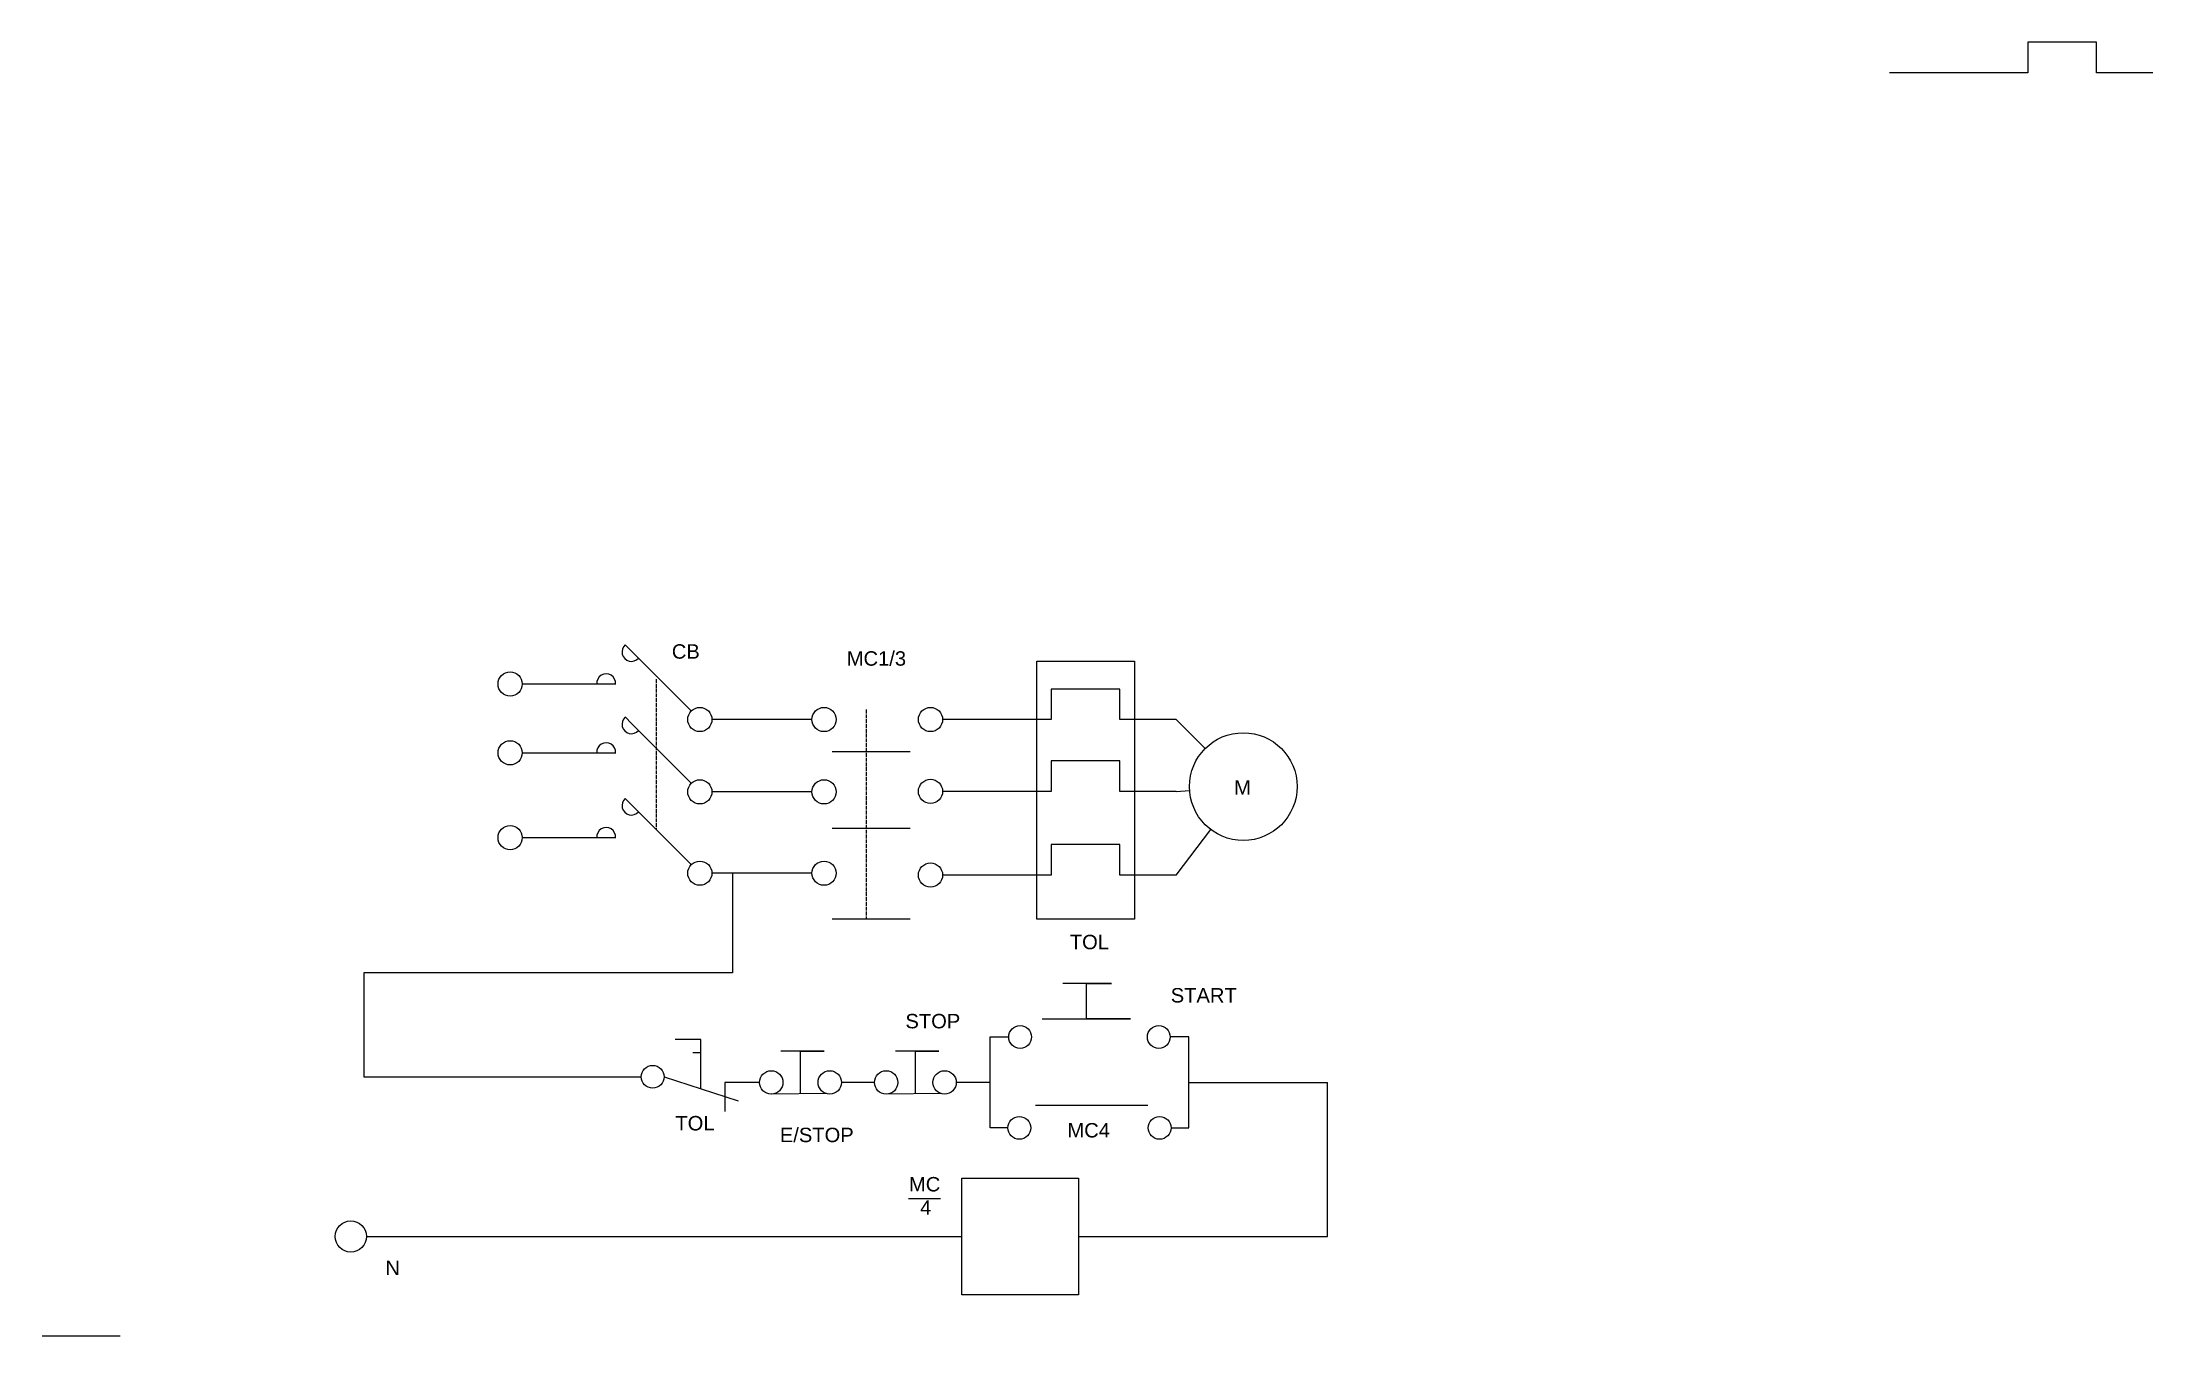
# Model space of a CAD drawing. Header units: millimetres. Extents: x -101 to 6488, y 0 to 4036.
import ezdxf

# ---------------------------------------------------------------- set-up
doc = ezdxf.new("R2010")
doc.units = ezdxf.units.MM
doc.linetypes.add('ACAD_ISO02W100', pattern=[15, 12, -3])
doc.styles.get("Standard").update_dxf_attribs({"font": 'arial.ttf'})

msp = doc.modelspace()

# ---------------------------------------------------------------- linework, layer by layer
for p, q in [((6311.7, 4035.9), (6097.3, 4035.9)), ((6097.3, 4035.9), (6097.3, 3940.6)), ((6311.7, 3940.6), (6311.7, 4035.9)), ((6097.3, 3940.6), (5665.3, 3940.6)), ((6487.6, 3940.6), (6311.7, 3940.6)), ((1739.5, 2134.8), (1718.1, 2156.2)), ((1924.9, 1949.4), (1739.5, 2134.8)), ((1397.1, 2033.6), (1659.3, 2033.6)), ((1659.3, 2033.6), (1689.6, 2033.6)), ((3263, 2017.9), (3048.7, 2017.9)), ((3048.7, 2017.9), (3048.7, 1922.7)), ((3263, 1922.7), (3263, 2017.9)), ((1739.5, 1909.2), (1718.1, 1930.6)), ((2301.3, 1922.7), (1989.4, 1922.7)), ((3048.7, 1922.7), (2709.5, 1922.7)), ((3438.9, 1922.7), (3263, 1922.7)), ((3529.3, 1832.3), (3438.9, 1922.7)), ((1924.9, 1723.8), (1739.5, 1909.2)), ((1397.1, 1818.8), (1659.3, 1818.8)), ((1659.3, 1818.8), (1689.6, 1818.8)), ((2364.8, 1822.5), (2607.8, 1822.5)), ((3263, 1793.7), (3048.7, 1793.7)), ((3048.7, 1793.7), (3048.7, 1698.5)), ((3263, 1698.5), (3263, 1793.7)), ((1739.5, 1655.4), (1718.1, 1676.8)), ((1924.9, 1470), (1739.5, 1655.4)), ((2301.3, 1697), (1989.4, 1697)), ((3048.7, 1698.5), (2709.5, 1698.5)), ((3438.9, 1698.5), (3263, 1698.5)), ((3438.9, 1698.5), (3480.5, 1701.4)), ((2364.8, 1583.9), (2607.8, 1583.9)), ((1397.1, 1554.2), (1659.3, 1554.2)), ((1659.3, 1554.2), (1689.6, 1554.2)), ((3263, 1532.7), (3048.7, 1532.7)), ((3048.7, 1532.7), (3048.7, 1437.4)), ((3263, 1437.4), (3263, 1532.7)), ((3438.9, 1437.4), (3546.6, 1579.5)), ((2301.3, 1443.2), (1989.4, 1443.2)), ((2145.3, 1443.2), (2053.6, 1443.2)), ((2053.6, 1443.2), (2053.6, 1132.8)), ((3048.7, 1437.4), (2709.5, 1437.4)), ((3438.9, 1437.4), (3263, 1437.4)), ((2364.8, 1301), (2607.8, 1301)), ((2053.6, 1132.8), (903, 1132.8)), ((903, 1132.8), (903, 808)), ((3236.7, 1099.3), (3085, 1099.3)), ((3158.6, 989.1), (3158.6, 1099.3)), ((3158.6, 1099.3), (3236.7, 1099.3)), ((3020.7, 989.1), (3296.5, 989.1)), ((3296.5, 989.1), (3158.6, 989.1)), ((1955.1, 924.5), (1874.9, 924.5)), ((1955.1, 770.7), (1955.1, 924.5)), ((2858, 648.7), (2858, 932.2)), ((2858, 932.2), (2916, 932.2)), ((3478.1, 932.2), (3420.1, 932.2)), ((3478.1, 648.7), (3478.1, 932.2)), ((1929.8, 883.8), (1955.1, 883.8)), ((2339.7, 888.4), (2204, 888.4)), ((2266.1, 754.8), (2266.1, 888.4)), ((2266.1, 888.4), (2339.7, 888.4)), ((2698.2, 888.4), (2562.5, 888.4)), ((2624.6, 754.8), (2624.6, 888.4)), ((2624.6, 888.4), (2698.2, 888.4)), ((903, 808), (1768.8, 808)), ((1840.4, 808), (2071.7, 732.8)), ((2136.6, 790.4), (2029.7, 790.4)), ((2029.7, 790.4), (2029.7, 699.6)), ((2346.7, 755.5), (2175, 754)), ((2498.3, 790.4), (2393.7, 790.4)), ((2705.2, 755.5), (2533.5, 754)), ((2858, 790.4), (2752.3, 790.4)), ((3478.1, 790.4), (3911.3, 790.4)), ((3911.3, 310), (3911.3, 790.4)), ((2999.6, 719.5), (3349.8, 719.5)), ((2913.5, 648.7), (2858, 648.7)), ((3422.6, 648.7), (3478.1, 648.7)), ((2702.9, 427.4), (2603.5, 427.4)), ((910.5, 310), (2769.2, 310)), ((3133.4, 310), (3911.3, 310)), ((-101.4, 0), (141.6, 0))]:
    msp.add_line(p, q)
at = {"linetype": 'ACAD_ISO02W100'}
for p, q in [((1814.9, 2049), (1814.9, 1579.9)), ((2470.8, 1953.6), (2470.8, 1301))]:
    msp.add_line(p, q, dxfattribs=at)
for points in [[(3003.9, 2105.3), (3308.1, 2105.3), (3308.1, 1299.8), (3003.9, 1299.8)], [(2769.2, 492.1), (3133.4, 492.1), (3133.4, 127.9), (2769.2, 127.9)]]:
    msp.add_lwpolyline(points, close=True)
for centre, radius in [((1359.3, 2033.6), 37.8), ((1951.6, 1922.7), 37.8), ((2339.4, 1922.7), 37.8), ((2671.7, 1922.7), 37.8), ((1359.3, 1818.8), 37.8), ((3648.2, 1713.4), 168.1), ((1951.6, 1697), 37.8), ((2339.4, 1697), 37.8), ((2671.7, 1698.5), 37.8), ((1359.3, 1554.2), 37.8), ((1951.6, 1443.2), 37.8), ((2339.4, 1443.2), 37.8), ((2671.7, 1437.4), 37.8), ((2951.6, 932.2), 35.6), ((3384.5, 932.2), 35.6), ((1804.4, 808), 35.5), ((2174.6, 790.4), 36.5), ((2357.2, 790.4), 36.5), ((2533.2, 790.4), 36.5), ((2715.8, 790.4), 36.5), ((2949.1, 648.7), 35.6), ((3387, 648.7), 35.6), ((861.8, 310), 48.7)]:
    msp.add_circle(centre, radius)
for centre, start, end in [((1738.1, 2133.5), 131.40305, 318.59695), ((1659.3, 2035.4), 356.40305, 183.59695), ((1738.1, 1907.9), 131.40305, 318.59695), ((1659.3, 1820.7), 356.40305, 183.59695), ((1738.1, 1654.1), 131.40305, 318.59695), ((1659.3, 1556), 356.40305, 183.59695)]:
    msp.add_arc(centre, 29.5, start, end)

# ---------------------------------------------------------------- texts
for s, p in [('CB ', (1864.2, 2112.6)), ('MC1/3', (2410.3, 2090.7)), ('M', (3619.6, 1687.9)), ('TOL', (3106.6, 1206)), ('START', (3421.7, 1039.8)), ('STOP', (2593.5, 959.2)), ('TOL', (1875.2, 640.7)), ('MC4 ', (3099.2, 618.7)), ('E/STOP', (2201.4, 604.1)), ('MC', (2604.5, 450.3)), ('  4', (2604.5, 378)), ('N', (970, 189.3))]:
    msp.add_text(s, height=45).set_placement(p)

doc.saveas('drawing.dxf')
